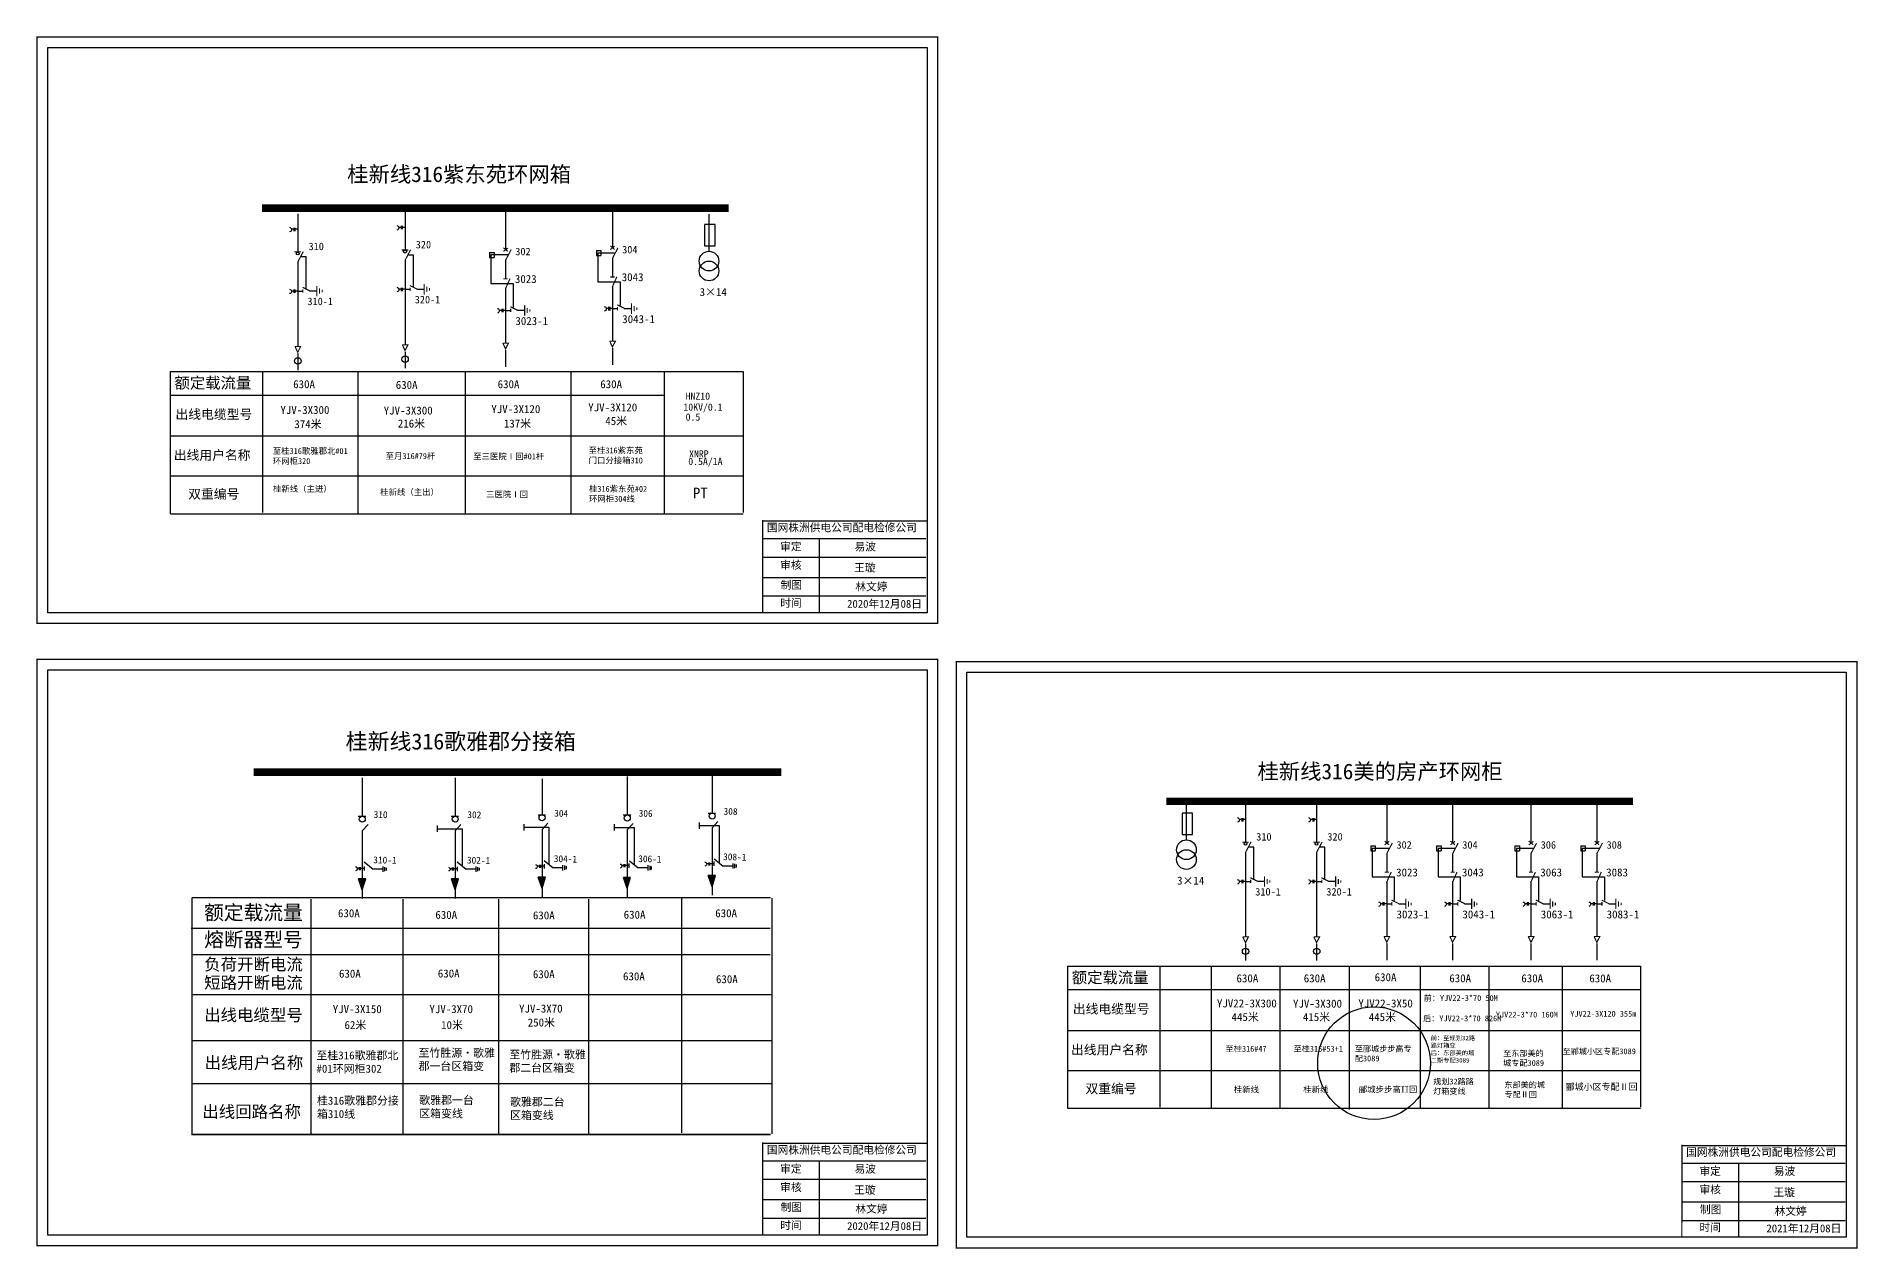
# Model space of a CAD drawing. Header units: millimetres. Extents: x 864 to 1246, y 1723 to 1892.
# Drawn here: x 992.6 to 1246.3, y 1723.2 to 1892.2 of the extents above; entities that cross this region are included whole.
import ezdxf

# ---------------------------------------------------------------- set-up
doc = ezdxf.new("R2010")
doc.units = ezdxf.units.MM
doc.linetypes.add('ACAD_ISO02W100', pattern=[15, 12, -3])
doc.linetypes.add('CENTER', pattern=[50.8, 31.75, -6.35, 6.35, -6.35])
doc.layers.add('2', color=7, linetype='Continuous')
doc.styles.add('_txtstyle_20.00_0_0', font='simsun.ttc', dxfattribs={"height": 20})
doc.styles.add('_txtstyle_24.89_0_0', font='simsun.ttc', dxfattribs={"height": 24.88541})
doc.styles.add('HZ', font='')
doc.styles.add('字体', font='simkai_0.ttf', dxfattribs={"height": 2.5})
doc.styles.add('楷体_GB2312_txtstyle_1.09_0_0', font='simkai_0.ttf', dxfattribs={"height": 1.0944})
doc.styles.get('HZ').set_extended_font_data('SimSun')

# ---------------------------------------------------------------- blocks, each defined once
blk = doc.blocks.new('JD')
for points in [[(-2, 0.2), (-2, -0.2), (2, 0.2), (2, -0.2)], [(1, -1.2), (1, -0.8), (-1, -1.2), (-1, -0.8)], [(-0.5, -1.8), (-0.5, -2.2), (0.5, -1.8), (0.5, -2.2)]]:
    blk.add_trace(points)

msp = doc.modelspace()

# ---------------------------------------------------------------- hatches: boundary and pattern name
h = msp.add_hatch(color=256)
h.paths.add_polyline_path([(1037.96, 1774.79), (1037.43, 1774.79), (1037.96, 1773.24)])
h.paths.add_polyline_path([(1038.44, 1774.79), (1037.96, 1774.79), (1037.96, 1773.24)])
h = msp.add_hatch(color=256)
h.paths.add_polyline_path([(1050.91, 1774.79), (1050.38, 1774.79), (1050.91, 1773.24)])
h.paths.add_polyline_path([(1051.38, 1774.79), (1050.91, 1774.79), (1050.91, 1773.24)])
h = msp.add_hatch(color=256)
h.paths.add_polyline_path([(1063.02, 1774.99), (1062.48, 1774.99), (1063.02, 1773.44)])
h.paths.add_polyline_path([(1063.49, 1774.99), (1063.02, 1774.99), (1063.02, 1773.44)])
h = msp.add_hatch(color=256)
h.paths.add_polyline_path([(1074.89, 1774.96), (1074.36, 1774.96), (1074.89, 1773.41)])
h.paths.add_polyline_path([(1075.36, 1774.96), (1074.89, 1774.96), (1074.89, 1773.41)])
h = msp.add_hatch(color=256)
h.paths.add_polyline_path([(1086.72, 1775.23), (1086.18, 1775.23), (1086.72, 1773.68)])
h.paths.add_polyline_path([(1087.19, 1775.23), (1086.72, 1775.23), (1086.72, 1773.68)])

# ---------------------------------------------------------------- linework, layer by layer
for p, q in [((1043.92, 1867.67), (1043.92, 1862.42)), ((1057.93, 1867.73), (1057.93, 1862.43)), ((1072.82, 1867.99), (1072.82, 1862.69)), ((1028.97, 1867.42), (1028.97, 1862.17)), ((1087.12, 1865.95), (1085.67, 1865.95)), ((1085.67, 1865.92), (1085.67, 1862.99)), ((1086.25, 1867.41), (1086.25, 1862.16)), ((1087.12, 1862.99), (1087.12, 1865.95)), ((1085.67, 1862.99), (1087.12, 1862.99)), ((1028.97, 1860.75), (1028.97, 1848.93)), ((1043.92, 1861), (1043.92, 1849.18)), ((1055.7, 1862.07), (1055.7, 1861.37)), ((1055.7, 1862.07), (1056.32, 1862.07)), ((1055.7, 1861.37), (1056.32, 1861.37)), ((1056.32, 1862.07), (1056.32, 1861.37)), ((1057.93, 1861.01), (1057.93, 1858.42)), ((1070.59, 1862.33), (1070.59, 1861.64)), ((1070.59, 1862.33), (1071.21, 1862.33)), ((1070.59, 1861.64), (1071.21, 1861.64)), ((1071.21, 1862.33), (1071.21, 1861.64)), ((1072.82, 1861.27), (1072.82, 1858.68)), ((1028.97, 1856.68), (1029.69, 1856.68)), ((1030.64, 1856.7), (1031.62, 1856.7)), ((1043.92, 1856.93), (1044.64, 1856.93)), ((1045.59, 1856.95), (1046.57, 1856.95)), ((1057.93, 1857.12), (1057.93, 1849.47)), ((1072.82, 1857.38), (1072.82, 1849.73)), ((1057.93, 1853.98), (1058.65, 1853.98)), ((1059.59, 1854), (1060.58, 1854)), ((1072.82, 1854.24), (1073.54, 1854.24)), ((1074.48, 1854.26), (1075.47, 1854.26)), ((1011.24, 1845.45), (1091.02, 1845.45)), ((1011.24, 1825.65), (1011.24, 1845.45)), ((1024.06, 1845.35), (1024.06, 1825.8)), ((1037.33, 1845.45), (1037.33, 1825.61)), ((1052.32, 1845.45), (1052.32, 1825.61)), ((1067.03, 1845.45), (1067.03, 1825.61)), ((1080.05, 1845.45), (1080.05, 1825.61)), ((1091.02, 1845.45), (1091.02, 1825.8)), ((1011.28, 1842.19), (1080.09, 1842.19)), ((1011.28, 1836.51), (1091.04, 1836.51)), ((1091.04, 1830.9), (1011.24, 1830.9)), ((1091.02, 1825.61), (1011.24, 1825.61)), ((1074.89, 1789.03), (1074.89, 1783.67)), ((1086.72, 1789.3), (1086.72, 1783.94)), ((1037.96, 1788.86), (1037.96, 1783.51)), ((1050.91, 1788.86), (1050.91, 1783.51)), ((1063.02, 1788.73), (1063.02, 1783.7)), ((1086.17, 1783.94), (1087.2, 1783.94)), ((1153.65, 1783.93), (1152.2, 1783.93)), ((1152.78, 1785.39), (1152.78, 1780.14)), ((1153.65, 1780.97), (1153.65, 1783.93)), ((1161.03, 1785.16), (1161.03, 1779.91)), ((1170.93, 1785.16), (1170.93, 1779.91)), ((1180.71, 1785.04), (1180.71, 1779.74)), ((1189.89, 1785.04), (1189.89, 1779.74)), ((1200.81, 1785.04), (1200.81, 1779.74)), ((1209.99, 1785.04), (1209.99, 1779.74)), ((1037.41, 1783.51), (1038.45, 1783.51)), ((1037.96, 1781.45), (1038.77, 1782.33)), ((1037.96, 1781.45), (1037.96, 1772.05)), ((1048.4, 1782.21), (1048.4, 1781.32)), ((1048.4, 1781.75), (1051.18, 1781.75)), ((1050.36, 1783.51), (1051.39, 1783.51)), ((1050.91, 1781.45), (1051.71, 1782.33)), ((1050.91, 1781.45), (1050.91, 1772.05)), ((1051.18, 1781.75), (1051.87, 1781.75)), ((1051.87, 1781.75), (1051.87, 1776.66)), ((1060.5, 1782.4), (1060.5, 1781.52)), ((1060.5, 1781.95), (1063.29, 1781.95)), ((1062.47, 1783.7), (1063.5, 1783.7)), ((1063.02, 1781.64), (1063.82, 1782.53)), ((1063.02, 1781.64), (1063.02, 1772.24)), ((1063.29, 1781.95), (1063.98, 1781.95)), ((1063.98, 1781.95), (1063.98, 1776.85)), ((1073.07, 1782.37), (1073.07, 1781.49)), ((1073.07, 1781.92), (1075.85, 1781.92)), ((1074.34, 1783.67), (1075.38, 1783.67)), ((1074.89, 1781.61), (1075.69, 1782.5)), ((1074.89, 1781.61), (1074.89, 1772.21)), ((1075.85, 1781.92), (1075.85, 1776.82)), ((1084.89, 1782.64), (1084.89, 1781.76)), ((1084.89, 1782.19), (1087.68, 1782.19)), ((1086.72, 1781.89), (1087.52, 1782.77)), ((1086.72, 1781.89), (1086.72, 1772.48)), ((1087.68, 1782.19), (1087.68, 1777.09)), ((1152.2, 1783.9), (1152.2, 1780.97)), ((1152.2, 1780.97), (1153.65, 1780.97)), ((1038.23, 1776.51), (1038.23, 1775.92)), ((1038.25, 1777.12), (1039.5, 1776.13)), ((1040.88, 1775.76), (1040.88, 1776.49)), ((1041.13, 1775.83), (1041.13, 1776.42)), ((1041.35, 1775.92), (1041.35, 1776.32)), ((1051.18, 1776.45), (1051.18, 1775.85)), ((1051.19, 1777.12), (1052.45, 1776.13)), ((1053.82, 1775.76), (1053.82, 1776.49)), ((1054.07, 1775.83), (1054.07, 1776.42)), ((1054.29, 1775.92), (1054.29, 1776.32)), ((1063.3, 1777.32), (1064.55, 1776.32)), ((1063.33, 1776.81), (1063.33, 1776.22)), ((1065.93, 1776.32), (1064.55, 1776.32)), ((1065.93, 1775.95), (1065.93, 1776.69)), ((1066.18, 1776.03), (1066.18, 1776.61)), ((1066.4, 1776.11), (1066.4, 1776.52)), ((1075.1, 1776.9), (1075.1, 1776.3)), ((1075.18, 1777.29), (1076.43, 1776.29)), ((1077.81, 1775.92), (1077.81, 1776.66)), ((1078.06, 1776), (1078.06, 1776.58)), ((1078.28, 1776.08), (1078.28, 1776.49)), ((1086.93, 1777.17), (1086.93, 1776.57)), ((1087, 1777.56), (1088.26, 1776.56)), ((1089.63, 1776.56), (1088.26, 1776.56)), ((1089.63, 1776.2), (1089.63, 1776.93)), ((1089.88, 1776.27), (1089.88, 1776.85)), ((1090.1, 1776.35), (1090.1, 1776.76)), ((1037.96, 1773.24), (1037.43, 1774.79)), ((1038.44, 1774.79), (1037.43, 1774.79)), ((1037.96, 1773.24), (1038.44, 1774.79)), ((1040.88, 1776.13), (1039.5, 1776.13)), ((1050.91, 1773.24), (1050.38, 1774.79)), ((1051.38, 1774.79), (1050.38, 1774.79)), ((1050.91, 1773.24), (1051.38, 1774.79)), ((1053.82, 1776.13), (1052.45, 1776.13)), ((1063.49, 1774.99), (1062.48, 1774.99)), ((1063.02, 1773.44), (1062.48, 1774.99)), ((1063.02, 1773.44), (1063.49, 1774.99)), ((1075.36, 1774.96), (1074.36, 1774.96)), ((1074.89, 1773.41), (1074.36, 1774.96)), ((1074.89, 1773.41), (1075.36, 1774.96)), ((1077.81, 1776.29), (1076.43, 1776.29)), ((1086.72, 1773.68), (1086.18, 1775.23)), ((1087.19, 1775.23), (1086.18, 1775.23)), ((1086.72, 1773.68), (1087.19, 1775.23)), ((1136.27, 1742.79), (1136.27, 1762.59)), ((1136.27, 1762.59), (1216.05, 1762.59)), ((1149.09, 1762.49), (1149.09, 1742.94)), ((1165.83, 1762.59), (1165.83, 1742.75)), ((1175.5, 1762.5), (1175.5, 1742.65)), ((1185.35, 1762.59), (1185.35, 1742.75)), ((1194.94, 1762.59), (1194.94, 1742.75)), ((1205.18, 1762.59), (1205.18, 1742.75)), ((1216.05, 1762.59), (1216.05, 1742.94)), ((1136.31, 1759.33), (1216.05, 1759.33)), ((1136.31, 1753.65), (1216.07, 1753.65)), ((1216.07, 1748.04), (1136.27, 1748.04)), ((1216.05, 1742.75), (1136.27, 1742.75))]:
    msp.add_line(p, q)
at = {"linetype": 'ACAD_ISO02W100'}
for p, q in [((1055.89, 1861.71), (1055.89, 1857.72)), ((1058.24, 1861.71), (1055.89, 1861.71)), ((1070.79, 1861.97), (1070.79, 1857.98)), ((1073.13, 1861.97), (1070.79, 1861.97)), ((1055.89, 1857.72), (1058.99, 1857.72)), ((1058.99, 1857.72), (1058.99, 1854.43)), ((1070.79, 1857.98), (1073.88, 1857.98)), ((1073.88, 1857.98), (1073.88, 1854.69))]:
    msp.add_line(p, q, dxfattribs=at)
at = {"linetype": 'CENTER'}
for p, q in [((1028.97, 1847.97), (1028.97, 1845.67)), ((1043.92, 1848.22), (1043.92, 1845.92)), ((1057.93, 1848.44), (1057.93, 1846.12)), ((1072.82, 1848.7), (1072.82, 1846.38)), ((1161.03, 1765.7), (1161.03, 1763.41)), ((1170.94, 1765.7), (1170.94, 1763.41)), ((1180.71, 1765.75), (1180.71, 1763.43)), ((1189.89, 1765.75), (1189.89, 1763.43)), ((1200.81, 1765.75), (1200.81, 1763.43)), ((1209.99, 1765.75), (1209.99, 1763.43))]:
    msp.add_line(p, q, dxfattribs=at)
at = {"color": 0, "linetype": 'Continuous'}
for p, q in [((1093.75, 1822.2), (1116.5, 1822.2)), ((1101.65, 1822.23), (1101.65, 1811.86)), ((1093.75, 1819.61), (1116.5, 1819.61)), ((1093.75, 1816.78), (1116.5, 1816.78)), ((1093.75, 1814.19), (1116.5, 1814.19)), ((1156.27, 1762.6), (1156.27, 1742.76)), ((1093.75, 1735.49), (1116.5, 1735.49)), ((1101.65, 1735.52), (1101.65, 1725.15)), ((1221.85, 1735.17), (1244.6, 1735.17)), ((1229.74, 1735.2), (1229.74, 1724.83)), ((1093.75, 1732.9), (1116.5, 1732.9)), ((1221.85, 1732.58), (1244.6, 1732.58)), ((1093.75, 1730.07), (1116.5, 1730.07)), ((1221.85, 1729.75), (1244.6, 1729.75)), ((1093.75, 1727.48), (1116.5, 1727.48)), ((1221.85, 1727.16), (1244.6, 1727.16))]:
    msp.add_line(p, q, dxfattribs=at)
at = {"linetype": 'Continuous'}
for p, q in [((1178.48, 1779.38), (1179.11, 1779.38)), ((1178.48, 1779.38), (1178.48, 1778.68)), ((1181.02, 1779.02), (1178.68, 1779.02)), ((1178.68, 1779.02), (1178.68, 1775.03)), ((1179.11, 1779.38), (1179.11, 1778.68)), ((1187.66, 1779.38), (1188.28, 1779.38)), ((1187.66, 1779.38), (1187.66, 1778.68)), ((1190.2, 1779.02), (1187.86, 1779.02)), ((1187.86, 1779.02), (1187.86, 1775.03)), ((1188.28, 1779.38), (1188.28, 1778.68)), ((1198.58, 1779.38), (1199.2, 1779.38)), ((1198.58, 1779.38), (1198.58, 1778.68)), ((1201.12, 1779.02), (1198.78, 1779.02)), ((1198.78, 1779.02), (1198.78, 1775.03)), ((1199.2, 1779.38), (1199.2, 1778.68)), ((1207.76, 1779.38), (1208.38, 1779.38)), ((1207.76, 1779.38), (1207.76, 1778.68)), ((1210.3, 1779.02), (1207.95, 1779.02)), ((1207.95, 1779.02), (1207.95, 1775.03)), ((1208.38, 1779.38), (1208.38, 1778.68)), ((1161.03, 1778.48), (1161.03, 1766.66)), ((1170.93, 1778.48), (1170.93, 1766.66)), ((1178.48, 1778.68), (1179.11, 1778.68)), ((1180.71, 1778.32), (1180.71, 1775.73)), ((1187.66, 1778.68), (1188.28, 1778.68)), ((1189.89, 1778.32), (1189.89, 1775.73)), ((1198.58, 1778.68), (1199.2, 1778.68)), ((1200.81, 1778.32), (1200.81, 1775.73)), ((1207.76, 1778.68), (1208.38, 1778.68)), ((1209.99, 1778.32), (1209.99, 1775.73)), ((1161.03, 1774.41), (1161.75, 1774.41)), ((1162.7, 1774.43), (1163.68, 1774.43)), ((1170.93, 1774.41), (1171.66, 1774.41)), ((1172.6, 1774.43), (1173.59, 1774.43)), ((1178.68, 1775.03), (1181.77, 1775.03)), ((1180.71, 1774.43), (1180.71, 1766.78)), ((1181.77, 1775.03), (1181.77, 1771.74)), ((1187.86, 1775.03), (1190.95, 1775.03)), ((1189.89, 1774.43), (1189.89, 1766.78)), ((1190.95, 1775.03), (1190.95, 1771.74)), ((1198.78, 1775.03), (1201.87, 1775.03)), ((1200.81, 1774.43), (1200.81, 1766.78)), ((1201.87, 1775.03), (1201.87, 1771.74)), ((1207.95, 1775.03), (1211.05, 1775.03)), ((1209.99, 1774.43), (1209.99, 1766.78)), ((1211.05, 1775.03), (1211.05, 1771.74)), ((1180.71, 1771.29), (1181.43, 1771.29)), ((1182.38, 1771.31), (1183.36, 1771.31)), ((1189.89, 1771.29), (1190.61, 1771.29)), ((1191.56, 1771.31), (1192.54, 1771.31)), ((1200.81, 1771.29), (1201.53, 1771.29)), ((1202.48, 1771.31), (1203.46, 1771.31)), ((1209.99, 1771.29), (1210.71, 1771.29)), ((1211.65, 1771.31), (1212.64, 1771.31))]:
    msp.add_line(p, q, dxfattribs=at)
at = {"color": 0}
for p, q in [((1030.78, 1771.96), (1030.78, 1739.14)), ((1043.63, 1771.96), (1043.63, 1739.14)), ((1056.95, 1771.96), (1056.95, 1739.14)), ((1069.51, 1771.96), (1069.51, 1739.14)), ((1082.43, 1772.19), (1082.43, 1739.37)), ((1014.14, 1767.9), (1094.82, 1767.9)), ((1014.33, 1764.21), (1094.82, 1764.21)), ((1014.33, 1758.65), (1094.94, 1758.65)), ((1014.33, 1752.23), (1094.94, 1752.23)), ((1014.33, 1746.26), (1095.01, 1746.26))]:
    msp.add_line(p, q, dxfattribs=at)
at = {"color": 0, "linetype": 'Continuous', "const_width": 0.182}
for points in [[(992.65, 1892.07), (1118.13, 1892.07), (1118.13, 1810.37), (992.65, 1810.37)], [(992.65, 1805.36), (1118.13, 1805.36), (1118.13, 1723.66), (992.65, 1723.66)], [(1120.75, 1805.04), (1246.23, 1805.04), (1246.23, 1723.34), (1120.75, 1723.34)]]:
    msp.add_lwpolyline(points, close=True, dxfattribs=at)
at = {"color": 0, "linetype": 'Continuous'}
for points in [[(994.13, 1890.6), (1116.66, 1890.6), (1116.66, 1811.84), (994.13, 1811.84)], [(994.13, 1803.89), (1116.66, 1803.89), (1116.66, 1725.13), (994.13, 1725.13)], [(1122.22, 1803.57), (1244.75, 1803.57), (1244.75, 1724.82), (1122.22, 1724.82)]]:
    msp.add_lwpolyline(points, close=True, dxfattribs=at)
for points, const_width in [([(1024, 1868.24), (1089.01, 1868.24)], 1.05), ([(1057.63, 1862.72), (1058.25, 1862.21)], 0.157), ([(1057.63, 1862.2), (1058.26, 1862.68)], 0.157), ([(1072.52, 1862.46), (1073.15, 1862.94)], 0.157), ([(1072.52, 1862.98), (1073.14, 1862.47)], 0.157), ([(1072.82, 1861.23), (1073.6, 1862.71)], 0.157), ([(1028.51, 1862.15), (1029.43, 1862.15)], 0.157), ([(1028.97, 1860.71), (1029.75, 1862.19)], 0.157), ([(1043.46, 1862.4), (1044.38, 1862.4)], 0.157), ([(1043.92, 1860.95), (1044.7, 1862.44)], 0.157), ([(1057.93, 1860.97), (1058.71, 1862.45)], 0.157), ([(1044.6, 1857.45), (1045.65, 1856.93)], 0.157), ([(1057.64, 1858.37), (1058.23, 1858.37)], 0.157), ([(1057.89, 1856.93), (1058.55, 1858.41)], 0.157), ([(1072.53, 1858.64), (1073.12, 1858.64)], 0.157), ([(1072.78, 1857.19), (1073.44, 1858.67)], 0.157), ([(1029.65, 1857.2), (1030.7, 1856.68)], 0.157), ([(1029.69, 1856.92), (1029.69, 1856.44)], 0.157), ([(1044.64, 1857.17), (1044.64, 1856.68)], 0.157), ([(1058.61, 1854.5), (1059.65, 1853.98)], 0.157), ([(1058.65, 1854.22), (1058.65, 1853.74)], 0.157), ([(1073.5, 1854.76), (1074.54, 1854.24)], 0.157), ([(1073.54, 1854.48), (1073.54, 1854)], 0.157), ([(1028.59, 1848.95), (1029.38, 1848.95), (1028.97, 1848.14), (1028.59, 1848.97)], 0.157), ([(1043.53, 1849.2), (1044.33, 1849.2), (1043.92, 1848.39), (1043.54, 1849.21)], 0.157), ([(1057.54, 1849.42), (1058.34, 1849.42), (1057.93, 1848.62), (1057.55, 1849.44)], 0.157), ([(1072.43, 1849.69), (1073.23, 1849.69), (1072.82, 1848.88), (1072.44, 1849.7)], 0.157), ([(1022.82, 1789.63), (1096.36, 1789.63)], 1.05), ([(1150.02, 1785.58), (1215.03, 1785.58)], 1.05), ([(1160.64, 1766.68), (1161.44, 1766.68), (1161.03, 1765.88), (1160.65, 1766.7)], 0.157), ([(1170.55, 1766.68), (1171.35, 1766.68), (1170.94, 1765.88), (1170.56, 1766.7)], 0.157), ([(1180.32, 1766.73), (1181.12, 1766.73), (1180.71, 1765.93), (1180.33, 1766.75)], 0.157), ([(1189.5, 1766.73), (1190.3, 1766.73), (1189.89, 1765.93), (1189.51, 1766.75)], 0.157), ([(1200.42, 1766.73), (1201.22, 1766.73), (1200.81, 1765.93), (1200.43, 1766.75)], 0.157), ([(1209.6, 1766.73), (1210.4, 1766.73), (1209.99, 1765.93), (1209.61, 1766.75)], 0.157)]:
    msp.add_lwpolyline(points, dxfattribs=dict(const_width=const_width))
for points in [[(1027.83, 1865.56, -0.877934), (1027.84, 1864.93)], [(1042.78, 1865.81, -0.877934), (1042.79, 1865.18)], [(1027.83, 1856.95, -0.877934), (1027.84, 1856.32)], [(1042.78, 1857.2, -0.877934), (1042.79, 1856.57)], [(1056.79, 1854.26, -0.877934), (1056.8, 1853.62)], [(1071.68, 1854.52, -0.877934), (1071.69, 1853.88)], [(1159.89, 1783.3, -0.877934), (1159.9, 1782.66)], [(1169.8, 1783.3, -0.877934), (1169.81, 1782.66)]]:
    msp.add_lwpolyline(points, format="xyb")
for points in [[(1028.44, 1865.29), (1028.11, 1865.29)], [(1028.44, 1865.51), (1028.44, 1865.04)], [(1028.59, 1865.51), (1028.59, 1865.04)], [(1028.97, 1865.29), (1028.59, 1865.29)], [(1043.39, 1865.54), (1043.06, 1865.54)], [(1043.39, 1865.76), (1043.39, 1865.29)], [(1043.54, 1865.76), (1043.54, 1865.29)], [(1043.92, 1865.54), (1043.54, 1865.54)], [(1028.44, 1856.68), (1028.11, 1856.68)], [(1028.44, 1856.9), (1028.44, 1856.43)], [(1028.59, 1856.9), (1028.59, 1856.43)], [(1028.97, 1856.68), (1028.59, 1856.68)], [(1043.39, 1856.93), (1043.06, 1856.93)], [(1043.39, 1857.15), (1043.39, 1856.68)], [(1043.54, 1857.15), (1043.54, 1856.68)], [(1043.92, 1856.93), (1043.54, 1856.93)], [(1057.4, 1853.99), (1057.07, 1853.99)], [(1057.4, 1854.21), (1057.4, 1853.73)], [(1057.55, 1854.21), (1057.55, 1853.73)], [(1057.92, 1853.99), (1057.55, 1853.99)], [(1072.29, 1854.25), (1071.96, 1854.25)], [(1072.29, 1854.47), (1072.29, 1853.99)], [(1072.44, 1854.47), (1072.44, 1853.99)], [(1072.81, 1854.25), (1072.44, 1854.25)], [(1160.5, 1783.03), (1160.17, 1783.03)], [(1160.5, 1783.25), (1160.5, 1782.77)], [(1160.65, 1783.25), (1160.65, 1782.77)], [(1161.03, 1783.03), (1160.65, 1783.03)], [(1170.41, 1783.03), (1170.08, 1783.03)], [(1170.41, 1783.25), (1170.41, 1782.77)], [(1170.55, 1783.25), (1170.55, 1782.77)], [(1170.93, 1783.03), (1170.55, 1783.03)]]:
    msp.add_lwpolyline(points)
at = {"linetype": 'ACAD_ISO02W100'}
for points in [[(1030.14, 1856.91), (1030.14, 1861.43), (1029.35, 1861.43)], [(1045.08, 1857.16), (1045.08, 1861.68), (1044.3, 1861.68)]]:
    msp.add_lwpolyline(points, dxfattribs=at)
at = {"color": 0, "linetype": 'Continuous', "const_width": 0.182}
for points in [[(1093.75, 1824.78), (1093.74, 1811.91)], [(1093.85, 1824.62), (1116.61, 1824.62)], [(1093.75, 1738.07), (1093.74, 1725.19)], [(1093.85, 1737.91), (1116.61, 1737.91)], [(1221.85, 1737.75), (1221.83, 1724.88)], [(1221.95, 1737.59), (1244.7, 1737.59)]]:
    msp.add_lwpolyline(points, dxfattribs=at)
at = {"linetype": 'Continuous', "const_width": 0.157}
for points in [[(1160.57, 1779.89), (1161.49, 1779.89)], [(1161.03, 1778.44), (1161.81, 1779.93)], [(1170.47, 1779.89), (1171.4, 1779.89)], [(1170.93, 1778.44), (1171.72, 1779.93)], [(1180.41, 1779.51), (1181.05, 1779.99)], [(1180.42, 1780.03), (1181.03, 1779.52)], [(1180.71, 1778.28), (1181.49, 1779.76)], [(1189.59, 1779.51), (1190.23, 1779.99)], [(1189.59, 1780.03), (1190.21, 1779.52)], [(1189.89, 1778.28), (1190.67, 1779.76)], [(1200.51, 1779.51), (1201.15, 1779.99)], [(1200.51, 1780.03), (1201.13, 1779.52)], [(1200.81, 1778.28), (1201.59, 1779.76)], [(1209.69, 1780.03), (1210.31, 1779.52)], [(1209.69, 1779.51), (1210.32, 1779.99)], [(1209.99, 1778.28), (1210.77, 1779.76)], [(1161.71, 1774.93), (1162.76, 1774.41)], [(1161.75, 1774.65), (1161.75, 1774.17)], [(1171.62, 1774.93), (1172.66, 1774.41)], [(1171.66, 1774.65), (1171.66, 1774.17)], [(1180.43, 1775.69), (1181.01, 1775.69)], [(1180.68, 1774.24), (1181.34, 1775.72)], [(1189.61, 1775.69), (1190.19, 1775.69)], [(1189.86, 1774.24), (1190.51, 1775.72)], [(1200.53, 1775.69), (1201.11, 1775.69)], [(1200.77, 1774.24), (1201.43, 1775.72)], [(1209.7, 1775.69), (1210.29, 1775.69)], [(1209.95, 1774.24), (1210.61, 1775.72)], [(1181.39, 1771.81), (1182.44, 1771.29)], [(1181.43, 1771.53), (1181.43, 1771.05)], [(1190.57, 1771.81), (1191.62, 1771.29)], [(1190.61, 1771.53), (1190.61, 1771.05)], [(1201.49, 1771.81), (1202.54, 1771.29)], [(1201.53, 1771.53), (1201.53, 1771.05)], [(1210.67, 1771.81), (1211.71, 1771.29)], [(1210.71, 1771.53), (1210.71, 1771.05)]]:
    msp.add_lwpolyline(points, dxfattribs=at)
at = {"linetype": 'Continuous'}
for points in [[(1162.19, 1774.64), (1162.19, 1779.17), (1161.41, 1779.17)], [(1172.1, 1774.64), (1172.1, 1779.17), (1171.32, 1779.17)], [(1160.5, 1774.42), (1160.17, 1774.42)], [(1160.5, 1774.64), (1160.5, 1774.16)], [(1160.65, 1774.64), (1160.65, 1774.16)], [(1161.03, 1774.42), (1160.65, 1774.42)], [(1170.41, 1774.42), (1170.08, 1774.42)], [(1170.41, 1774.64), (1170.41, 1774.16)], [(1170.55, 1774.64), (1170.55, 1774.16)], [(1170.93, 1774.42), (1170.55, 1774.42)], [(1180.18, 1771.3), (1179.85, 1771.3)], [(1180.18, 1771.52), (1180.18, 1771.04)], [(1180.33, 1771.52), (1180.33, 1771.04)], [(1180.71, 1771.3), (1180.33, 1771.3)], [(1189.36, 1771.3), (1189.03, 1771.3)], [(1189.36, 1771.52), (1189.36, 1771.04)], [(1189.51, 1771.52), (1189.51, 1771.04)], [(1189.89, 1771.3), (1189.51, 1771.3)], [(1200.28, 1771.3), (1199.95, 1771.3)], [(1200.28, 1771.52), (1200.28, 1771.04)], [(1200.43, 1771.52), (1200.43, 1771.04)], [(1200.81, 1771.3), (1200.43, 1771.3)], [(1209.46, 1771.3), (1209.13, 1771.3)], [(1209.46, 1771.52), (1209.46, 1771.04)], [(1209.61, 1771.52), (1209.61, 1771.04)], [(1209.98, 1771.3), (1209.61, 1771.3)]]:
    msp.add_lwpolyline(points, dxfattribs=at)
at = {"color": 0}
for points in [[(1037.01, 1776.46, -0.877934), (1037.02, 1775.9)], [(1049.96, 1776.39, -0.877934), (1049.97, 1775.84)], [(1062.11, 1776.76, -0.877934), (1062.12, 1776.2)], [(1073.88, 1776.84, -0.877934), (1073.89, 1776.28)], [(1085.71, 1777.11, -0.877934), (1085.72, 1776.56)]]:
    msp.add_lwpolyline(points, format="xyb", dxfattribs=at)
for points in [[(1037.55, 1776.41), (1037.55, 1776)], [(1037.68, 1776.41), (1037.68, 1776)], [(1050.5, 1776.35), (1050.5, 1775.93)], [(1050.63, 1776.35), (1050.63, 1775.93)], [(1062.65, 1776.52), (1062.36, 1776.52)], [(1062.65, 1776.72), (1062.65, 1776.3)], [(1062.78, 1776.72), (1062.78, 1776.3)], [(1063.33, 1776.52), (1062.78, 1776.52)], [(1074.42, 1776.61), (1074.13, 1776.61)], [(1074.42, 1776.8), (1074.42, 1776.38)], [(1074.55, 1776.8), (1074.55, 1776.38)], [(1075.1, 1776.61), (1074.55, 1776.61)], [(1086.24, 1776.88), (1085.95, 1776.88)], [(1086.24, 1777.07), (1086.24, 1776.65)], [(1086.37, 1777.07), (1086.37, 1776.65)], [(1086.93, 1776.88), (1086.37, 1776.88)], [(1037.55, 1776.22), (1037.26, 1776.22)], [(1038.23, 1776.22), (1037.68, 1776.22)], [(1050.5, 1776.16), (1050.21, 1776.16)], [(1051.18, 1776.16), (1050.63, 1776.16)]]:
    msp.add_lwpolyline(points, dxfattribs=at)
at = {"linetype": 'Continuous'}
for points in [[(1159.89, 1774.69, -0.877934), (1159.9, 1774.05)], [(1169.8, 1774.69, -0.877934), (1169.81, 1774.05)], [(1179.57, 1771.57, -0.877934), (1179.58, 1770.93)], [(1188.75, 1771.57, -0.877934), (1188.76, 1770.93)], [(1199.67, 1771.57, -0.877934), (1199.68, 1770.93)], [(1208.85, 1771.57, -0.877934), (1208.86, 1770.93)]]:
    msp.add_lwpolyline(points, format="xyb", dxfattribs=at)
at = {"color": 0, "const_width": 0.202}
for points in [[(1014.18, 1772.16), (1094.85, 1772.16)], [(1014.23, 1739.22), (1014.24, 1772.1)], [(1095.06, 1772.1), (1095.06, 1739.22)], [(1094.85, 1739.14), (1014.14, 1739.14)]]:
    msp.add_lwpolyline(points, dxfattribs=at)
for centre, radius in [((1028.97, 1861.93), 0.201), ((1043.92, 1862.18), 0.201), ((1028.99, 1846.94), 0.453), ((1043.93, 1847.19), 0.453), ((1086.72, 1783.52), 0.42), ((1037.96, 1783.09), 0.42), ((1050.91, 1783.09), 0.42), ((1063.02, 1783.28), 0.42), ((1074.89, 1783.25), 0.42), ((1161.05, 1764.67), 0.453), ((1170.95, 1764.67), 0.453)]:
    msp.add_circle(centre, radius)
at = {"linetype": 'Continuous'}
for centre in [(1161.03, 1779.67), (1170.93, 1779.67)]:
    msp.add_circle(centre, 0.201, dxfattribs=at)
at = {"color": 1}
msp.add_circle((1178.94, 1749.09), 7.85, dxfattribs=at)
at = {"layer": '2', "color": 3}
for centre in [(1086.28, 1860.85), (1086.28, 1859.48), (1152.81, 1778.83), (1152.81, 1777.46)]:
    msp.add_circle(centre, 1.37, dxfattribs=at)

# ---------------------------------------------------------------- block references
at = {"xscale": 0.3658326635490994, "yscale": 0.3658326635490994, "zscale": 0.3658326635490582, "rotation": 90}
for p in [(1046.59, 1856.92), (1031.64, 1856.67), (1060.59, 1853.97), (1075.48, 1854.23)]:
    msp.add_blockref('JD', p, dxfattribs=at)
at = {"linetype": 'Continuous', "xscale": 0.3658326635490994, "yscale": 0.3658326635490994, "zscale": 0.3658326635490576, "rotation": 90}
for p in [(1163.7, 1774.4), (1173.6, 1774.4), (1183.38, 1771.28), (1192.55, 1771.28), (1203.47, 1771.28), (1212.65, 1771.28)]:
    msp.add_blockref('JD', p, dxfattribs=at)

# ---------------------------------------------------------------- texts
for s, height, p in [('310', 1.045, (1030.48, 1862.38)), ('320', 1.045, (1045.42, 1862.63)), ('302', 1.045, (1059.29, 1861.67)), ('304', 1.045, (1074.18, 1861.93)), ('3023', 1.115, (1059.23, 1857.8)), ('3043', 1.115, (1074.12, 1858.06)), ('310-1', 1.045, (1030.33, 1854.72)), ('320-1', 1.045, (1045.28, 1854.97)), ('3023-1', 1.115, (1059.3, 1851.95)), ('3043-1', 1.115, (1074.19, 1852.21)), ('HNZ10', 1.003, (1083.02, 1841.54)), ('10KV/0.1', 1.003, (1082.71, 1840.01)), ('0.5', 1.003, (1083.02, 1838.62)), ('0.5A/1A', 1.003, (1083.39, 1832.44)), ('XNRP', 1.003, (1083.5, 1833.49))]:
    msp.add_text(s, height=height).set_placement(p)
at = {"style": 'HZ'}
for s, height, p in [('额定载流量', 1.568, (1011.8, 1843.1)), ('出线电缆型号', 1.307, (1011.94, 1838.86)), ('出线用户名称', 1.307, (1011.7, 1833.17)), ('双重编号', 1.307, (1013.71, 1827.75)), ('PT', 1.505, (1084.04, 1827.78)), ('额定载流量', 1.568, (1136.83, 1760.24)), ('出线电缆型号', 1.307, (1136.97, 1756)), ('出线用户名称', 1.307, (1136.72, 1750.31)), ('双重编号', 1.307, (1138.73, 1744.89))]:
    msp.add_text(s, height=height, dxfattribs=at).set_placement(p)
at = {"linetype": 'Continuous'}
for s, height, p in [('310', 1.045, (1162.53, 1780.11)), ('320', 1.045, (1172.44, 1780.11)), ('302', 1.045, (1182.07, 1778.98)), ('304', 1.045, (1191.25, 1778.98)), ('306', 1.045, (1202.17, 1778.98)), ('308', 1.045, (1211.35, 1778.98)), ('3023', 1.115, (1182.02, 1775.11)), ('3043', 1.115, (1191.19, 1775.11)), ('3063', 1.115, (1202.11, 1775.11)), ('3083', 1.115, (1211.29, 1775.11)), ('310-1', 1.045, (1162.39, 1772.45)), ('320-1', 1.045, (1172.3, 1772.45)), ('3023-1', 1.115, (1182.08, 1769.26)), ('3043-1', 1.115, (1191.26, 1769.26)), ('3063-1', 1.115, (1202.18, 1769.26)), ('3083-1', 1.115, (1211.36, 1769.26))]:
    msp.add_text(s, height=height, dxfattribs=at).set_placement(p)
at = {"color": 0, "style": 'HZ'}
for s, height, p in [('额定载流量', 2.016, (1015.93, 1769.07)), ('熔断器型号', 2.016, (1015.93, 1765.3)), ('负荷开断电流', 1.68, (1015.93, 1762.02)), ('短路开断电流', 1.68, (1015.93, 1759.47)), ('出线电缆型号', 1.68, (1015.93, 1754.96)), ('出线用户名称', 1.68, (1016, 1748.3)), ('出线回路名称', 1.68, (1015.67, 1741.49))]:
    msp.add_text(s, height=height, dxfattribs=at).set_placement(p)
at = {"color": 0, "linetype": 'Continuous', "attachment_point": 1}
for s, insert, char_height, width in [('{\\fSimSun|b0|i0|c134|p2;3×14}', (1084.97, 1857.1), 1.115, 10.3456), ('{\\fSimSun|b0|i0|c134|p2;630A}', (1028.34, 1844.26), 1.115, 10.3456), ('{\\fSimSun|b0|i0|c134|p2;630A}', (1042.63, 1844.16), 1.115, 10.3456), ('{\\fSimSun|b0|i0|c134|p2;630A}', (1056.83, 1844.26), 1.115, 10.3456), ('{\\fSimSun|b0|i0|c134|p2;630A}', (1071.13, 1844.26), 1.115, 10.3456), ('{\\fSimSun|b0|i0|c134|p2;YJV-3X300}', (1026.56, 1840.67), 1.115, 10.3456), ('{\\fSimSun|b0|i0|c134|p2;YJV-3X300}', (1040.95, 1840.59), 1.115, 10.3456), ('{\\fSimSun|b0|i0|c134|p2;YJV-3X120}', (1055.95, 1840.79), 1.115, 10.3456), ('{\\fSimSun|b0|i0|c134|p2;YJV-3X120}', (1069.45, 1841.03), 1.115, 10.3456), ('{\\fSimSun|b0|i0|c134|p2;374米}', (1028.5, 1838.69), 1.115, 10.3456), ('{\\fSimSun|b0|i0|c134|p2;216米}', (1042.92, 1838.78), 1.115, 10.3456), ('{\\fSimSun|b0|i0|c134|p2;137米}', (1057.69, 1838.78), 1.115, 10.3456), ('{\\fSimSun|b0|i0|c134|p2;45米}', (1071.83, 1839.14), 1.115, 10.3456), ('{\\fSimSun|b0|i0|c134|p2;3×14}', (1151.5, 1775.08), 1.115, 10.3456), ('{\\fSimSun|b0|i0|c134|p2;630A}', (1034.58, 1770.54), 1.115, 10.3456), ('{\\fSimSun|b0|i0|c134|p2;630A}', (1048.15, 1770.31), 1.115, 10.3456), ('{\\fSimSun|b0|i0|c134|p2;630A}', (1061.74, 1770.24), 1.115, 10.3456), ('{\\fSimSun|b0|i0|c134|p2;630A}', (1074.39, 1770.34), 1.115, 10.3456), ('{\\fSimSun|b0|i0|c134|p2;630A}', (1087.15, 1770.54), 1.115, 10.3456), ('{\\fSimSun|b0|i0|c134|p2;630A}', (1034.72, 1762.12), 1.115, 10.3456), ('{\\fSimSun|b0|i0|c134|p2;630A}', (1048.49, 1762.14), 1.115, 10.3456), ('{\\fSimSun|b0|i0|c134|p2;630A}', (1061.74, 1762.05), 1.115, 10.3456), ('{\\fSimSun|b0|i0|c134|p2;630A}', (1074.3, 1761.75), 1.115, 10.3456), ('{\\fSimSun|b0|i0|c134|p2;630A}', (1087.25, 1761.35), 1.115, 10.3456), ('{\\fSimSun|b0|i0|c134|p2;630A}', (1159.78, 1761.47), 1.115, 10.3456), ('{\\fSimSun|b0|i0|c134|p2;630A}', (1169.15, 1761.47), 1.115, 10.3456), ('{\\fSimSun|b0|i0|c134|p2;630A}', (1179.03, 1761.62), 1.115, 10.3456), ('{\\fSimSun|b0|i0|c134|p2;630A}', (1189.43, 1761.47), 1.115, 10.3456), ('{\\fSimSun|b0|i0|c134|p2;630A}', (1199.47, 1761.47), 1.115, 10.3456), ('{\\fSimSun|b0|i0|c134|p2;630A}', (1208.94, 1761.46), 1.115, 10.3456), ('{\\fSimSun|b0|i0|c134|p2;YJV-3X150}', (1033.85, 1757.18), 1.115, 10.3456), ('{\\fSimSun|b0|i0|c134|p2;YJV-3X70}', (1047.32, 1757.18), 1.115, 7.8538), ('{\\fSimSun|b0|i0|c134|p2;YJV-3X70}', (1059.81, 1757.25), 1.115, 7.8538), ('{\\fSimSun|b0|i0|c134|p2;YJV22-3X300}', (1157.05, 1757.97), 1.115, 10.3456), ('{\\fSimSun|b0|i0|c134|p2;445米}', (1159.09, 1756.07), 1.115, 10.3456), ('{\\fSimSun|b0|i0|c134|p2;YJV-3X300}', (1167.65, 1757.94), 1.115, 10.3456), ('{\\fSimSun|b0|i0|c134|p2;415米}', (1169.03, 1756.07), 1.115, 10.3456), ('{\\fSimSun|b0|i0|c134|p2;YJV22-3X50}', (1176.76, 1757.97), 1.115, 10.3456), ('{\\fSimSun|b0|i0|c134|p2;445米}', (1178.21, 1756.07), 1.115, 10.3456), ('{\\fSimSun|b0|i0|c134|p2;62米}', (1035.49, 1754.96), 1.115, 7.8538), ('{\\fSimSun|b0|i0|c134|p2;10米}', (1048.95, 1754.96), 1.115, 7.8538), ('{\\fSimSun|b0|i0|c134|p2;250米}', (1061.02, 1755.31), 1.115, 7.8538), ('{\\fSimSun|b0|i0|c134|p2;至竹胜源·歌雅\\P郡一台区箱变}', (1045.81, 1751.09), 1.115, 17.673), ('{\\fSimSun|b0|i0|c134|p2;至竹胜源·歌雅\\P郡二台区箱变}', (1058.46, 1750.85), 1.115, 17.673), ('{\\fSimSun|b0|i0|c134|p2;\\H0.7233x;至桂316#53+1}', (1167.74, 1751.49), 1.115, 17.1713), ('{\\fSimSun|b0|i0|c134|p2;\\H0.7233x;至郦城步步高专配3089}', (1176.27, 1751.49), 1.115, 8.7756), ('{\\fSimSun|b0|i0|c134|p2;前：至规划32路路灯箱变\\P后：东部美的城二期专配3089}', (1186.84, 1752.9), 0.6204, 6.3316), ('{\\fSimSun|b0|i0|c134|p2;至桂316歌雅郡北\\P#01环网柜302}', (1031.58, 1750.73), 1.115, 17.1713), ('{\\fSimSun|b0|i0|c134|p2;\\H0.7233x;规划32路路灯箱变线}', (1187.18, 1746.93), 1.115, 6.7691), ('{\\fSimSun|b0|i0|c134|p2;桂316歌雅郡分接箱310线}', (1031.65, 1744.42), 1.115, 12.3666), ('{\\fSimSun|b0|i0|c134|p2;歌雅郡一台\\P区箱变线}', (1045.9, 1744.48), 1.115, 17.673), ('{\\fSimSun|b0|i0|c134|p2;歌雅郡二台\\P区箱变线}', (1058.56, 1744.25), 1.115, 17.673)]:
    msp.add_mtext(s, dxfattribs=dict(at, insert=insert, char_height=char_height, width=width))
at = {"linetype": 'Continuous', "char_height": 0.8362, "attachment_point": 1, "style": '字体'}
for s, insert, width in [('{\\fSimSun|b0|i0|c134|p2;至桂316歌雅郡北#01环网柜320}', (1025.5, 1834.8), 11.2708), ('{\\fSimSun|b0|i0|c134|p2;至桂316紫东苑\\P门口分接箱310}', (1069.5, 1834.89), 8.8371), ('{\\fSimSun|b0|i0|c134|p2;至月316#79杆}', (1041.22, 1834.1), 11.2708), ('{\\fSimSun|b0|i0|c134|p2;至三医院Ⅰ回#01杆}', (1053.42, 1834.06), 13.5672), ('{\\fSimSun|b0|i0|c134|p2;桂新线（主进）}', (1025.52, 1829.54), 11.2708), ('{\\fSimSun|b0|i0|c134|p2;桂316紫东苑#02环网柜304线}', (1069.56, 1829.54), 8.8371), ('{\\fSimSun|b0|i0|c134|p2;桂新线（主出）}', (1040.46, 1829.08), 11.2708), ('{\\fSimSun|b0|i0|c134|p2;三医院Ⅰ回}', (1055.21, 1828.77), 11.2708), ('{\\fSimSun|b0|i0|c134|p2;至桂316#47}', (1158.21, 1751.51), 8.6096), ('{\\fSimSun|b0|i0|c134|p2;桂新线}', (1159.4, 1745.84), 8.3061), ('{\\fSimSun|b0|i0|c134|p2;桂新线}', (1169.08, 1745.84), 8.3061), ('{\\fSimSun|b0|i0|c134|p2;郦城步步高II回}', (1176.82, 1745.84), 8.3061)]:
    msp.add_mtext(s, dxfattribs=dict(at, insert=insert, width=width))
at = {"color": 0, "linetype": 'Continuous', "attachment_point": 1, "style": '字体'}
for s, insert, char_height, width in [('国网株洲供电公司配电检修公司', (1094.34, 1824.27), 1.0944, 29.9201), ('\\f\uffbfﾬￌﾣﾤ_GB2312|b0|i0|c134|p49;审定', (1096.2, 1821.63), 1.0944, 8.5588), ('易波', (1106.56, 1821.61), 1.094, 8.5588), ('\\f\uffbfﾬￌﾣﾤ_GB2312|b0|i0|c134|p49;审核', (1096.2, 1819.05), 1.0944, 8.5588), ('王璇', (1106.51, 1818.68), 1.094, 8.5588), ('\\f\uffbfﾬￌﾣﾤ_GB2312|b0|i0|c134|p49;制图', (1096.25, 1816.27), 1.0944, 8.5588), ('林文婷', (1106.67, 1816.04), 1.094, 8.5588), ('\\f\uffbfﾬￌﾣﾤ_GB2312|b0|i0|c134|p49;时间', (1096.2, 1813.76), 1.0944, 8.5588), ('国网株洲供电公司配电检修公司', (1094.34, 1737.56), 1.0944, 29.9201), ('国网株洲供电公司配电检修公司', (1222.43, 1737.24), 1.0944, 29.9201), ('\\f\uffbfﾬￌﾣﾤ_GB2312|b0|i0|c134|p49;审定', (1096.2, 1734.92), 1.0944, 8.5588), ('易波', (1106.56, 1734.9), 1.094, 8.5588), ('\\f\uffbfﾬￌﾣﾤ_GB2312|b0|i0|c134|p49;审定', (1224.29, 1734.6), 1.0944, 8.5588), ('易波', (1234.65, 1734.59), 1.094, 8.5588), ('\\f\uffbfﾬￌﾣﾤ_GB2312|b0|i0|c134|p49;审核', (1096.2, 1732.34), 1.0944, 8.5588), ('王璇', (1106.51, 1731.97), 1.094, 8.5588), ('\\f\uffbfﾬￌﾣﾤ_GB2312|b0|i0|c134|p49;审核', (1224.29, 1732.03), 1.0944, 8.5588), ('王璇', (1234.6, 1731.65), 1.094, 8.5588), ('\\f\uffbfﾬￌﾣﾤ_GB2312|b0|i0|c134|p49;制图', (1096.25, 1729.56), 1.0944, 8.5588), ('林文婷', (1106.67, 1729.33), 1.094, 8.5588), ('\\f\uffbfﾬￌﾣﾤ_GB2312|b0|i0|c134|p49;制图', (1224.35, 1729.25), 1.0944, 8.5588), ('林文婷', (1234.76, 1729.02), 1.094, 8.5588), ('\\f\uffbfﾬￌﾣﾤ_GB2312|b0|i0|c134|p49;时间', (1096.2, 1727.05), 1.0944, 8.5588), ('\\f\uffbfﾬￌﾣﾤ_GB2312|b0|i0|c134|p49;时间', (1224.29, 1726.74), 1.0944, 8.5588)]:
    msp.add_mtext(s, dxfattribs=dict(at, insert=insert, char_height=char_height, width=width))
at = {"color": 7, "linetype": 'Continuous', "attachment_point": 1}
for s, insert, char_height, width, style in [('2020年12月08日', (1105.52, 1813.64), 1.0944, 16.0081, '楷体_GB2312_txtstyle_1.09_0_0'), ('{\\fSimSun|b0|i0|c134|p2;\\H0.7233x;前：YJV22-3*70 50M}', (1185.87, 1758.57), 1.115, 11.0108, '_txtstyle_24.89_0_0'), ('{\\fSimSun|b0|i0|c134|p2;\\H0.7233x;YJV22-3*70 160M}', (1195.92, 1756.26), 1.115, 11.0108, '_txtstyle_24.89_0_0'), ('{\\fSimSun|b0|i0|c134|p2;YJV22-3X120 355m}', (1206.28, 1756.37), 0.8065, 11.0108, '_txtstyle_24.89_0_0'), ('{\\fSimSun|b0|i0|c134|p2;\\H0.7233x;后：YJV22-3*70 826M}', (1185.78, 1755.73), 1.115, 11.0108, '_txtstyle_24.89_0_0'), ('{\\fSimSun|b0|i0|c134|p2;\\H0.7233x;至东部美的城专配3089}', (1196.94, 1750.86), 1.115, 6.628, '_txtstyle_24.89_0_0'), ('{\\fSimSun|b0|i0|c134|p2;\\H0.7233x;至郦城小区专配3089}', (1205.22, 1751.14), 1.115, 11.8882, '_txtstyle_24.89_0_0'), ('{\\fSimSun|b0|i0|c134|p2;\\H0.7233x;东部美的城专配Ⅱ回}', (1197.11, 1746.47), 1.115, 6.3316, '_txtstyle_24.89_0_0'), ('2020年12月08日', (1105.52, 1726.93), 1.0944, 16.0081, '楷体_GB2312_txtstyle_1.09_0_0'), ('2021年12月08日', (1233.62, 1726.61), 1.0944, 16.0081, '楷体_GB2312_txtstyle_1.09_0_0')]:
    msp.add_mtext(s, dxfattribs=dict(at, insert=insert, char_height=char_height, width=width, style=style))
at = {"insert": (1035.65, 1795.04), "char_height": 1.414, "width": 196.6049, "attachment_point": 1}
msp.add_mtext('{\\fSimSun|b0|i0|c134|p2;\\H1.584x;桂新线316歌雅郡分接箱}', dxfattribs=at)
at = {"char_height": 0.2384, "width": 94.5267, "attachment_point": 1, "rotation": 358.5424}
for s, insert in [('{\\fSimSun|b0|i0|c134|p2;\\P\\H4x;310}', (1039.57, 1784.63)), ('{\\fKaiTi_GB2312|b0|i0|c134|p49;\\P\\fSimSun|b0|i0|c134|p2;\\H4x;302}', (1052.63, 1784.6)), ('{\\fKaiTi_GB2312|b0|i0|c134|p49;\\P\\fSimSun|b0|i0|c134|p2;\\H4x;304}', (1064.73, 1784.8)), ('{\\fKaiTi_GB2312|b0|i0|c134|p49;\\P\\fSimSun|b0|i0|c134|p2;\\H4x;306}', (1076.5, 1784.79)), ('{\\fKaiTi_GB2312|b0|i0|c134|p49;\\P\\fSimSun|b0|i0|c134|p2;\\H4x;308}', (1088.33, 1785.06)), ('{\\fKaiTi_GB2312|b0|i0|c134|p49;\\P\\fSimSun|b0|i0|c134|p2;\\H4x;310-1}', (1039.52, 1778.3)), ('{\\fKaiTi_GB2312|b0|i0|c134|p49;\\P\\fSimSun|b0|i0|c134|p2;\\H4x;302-1}', (1052.57, 1778.27)), ('{\\fKaiTi_GB2312|b0|i0|c134|p49;\\P\\fSimSun|b0|i0|c134|p2;\\H4x;304-1}', (1064.68, 1778.47)), ('{\\fKaiTi_GB2312|b0|i0|c134|p49;\\P\\fSimSun|b0|i0|c134|p2;\\H4x;306-1}', (1076.44, 1778.46)), ('{\\fKaiTi_GB2312|b0|i0|c134|p49;\\P\\fSimSun|b0|i0|c134|p2;\\H4x;308-1}', (1088.27, 1778.74))]:
    msp.add_mtext(s, dxfattribs=dict(at, insert=insert))
at = {"color": 7, "linetype": 'Continuous', "lineweight": 0, "ltscale": 11.491847, "insert": (1205.63, 1746.25), "char_height": 0.896, "attachment_point": 1, "style": '_txtstyle_20.00_0_0'}
msp.add_mtext('郦城小区专配Ⅱ回', dxfattribs=at)
at = {"layer": '2', "color": 7, "char_height": 2.1776, "width": 46.2972, "attachment_point": 1, "style": '字体'}
for s, insert in [('{\\fSimSun|b0|i0|c134|p2;桂新线316紫东苑环网箱}', (1035.87, 1874.05)), ('{\\fSimSun|b0|i0|c134|p2;桂新线316美的房产环网柜}', (1162.71, 1790.83))]:
    msp.add_mtext(s, dxfattribs=dict(at, insert=insert))

doc.saveas('drawing.dxf')
